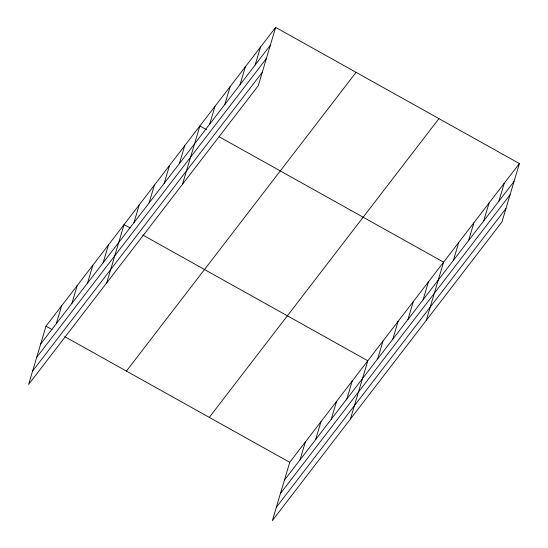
<?xml version="1.0" encoding="UTF-8"?>
<svg xmlns="http://www.w3.org/2000/svg" width="548" height="548" viewBox="0 0 548 548"><rect width="100%" height="100%" fill="white"/><g stroke="black" fill="none" stroke-linecap="round" stroke-linejoin="round"><path stroke-width="0.82" d="M275.644 27.4L45.998 326.149L28.619 384.436L258.272 85.687L275.644 27.4L519.381 163.564L502.002 221.851L272.356 520.6L289.728 462.313L519.381 163.564M56.28 323.717L61.609 305.832M71.898 303.407L77.227 285.522M87.516 283.09L92.845 265.205M103.127 262.773L108.463 244.888M106.702 282.857L124.074 224.577L130.034 227.906M133.904 222.741L139.233 204.856M149.056 203.02L154.392 185.142M164.215 183.306L169.544 165.421M179.374 163.592L184.703 145.706M182.484 184.272L199.862 125.985L206.562 129.732M209.685 124.156L215.015 106.271M224.844 104.435L230.174 86.55M239.997 84.721L245.333 66.835M255.156 65L260.485 47.114M300.016 459.882L305.346 442.003M315.634 439.571L320.964 421.686M331.245 419.254L336.582 401.369M346.863 398.937L352.193 381.052M350.432 419.028L367.811 360.742L142.692 234.976M377.634 358.906L382.97 341.02M392.793 339.191L398.122 321.306M407.952 319.47L413.281 301.585M423.104 299.756L428.44 281.871M426.221 320.436L443.592 262.149L219.227 136.808M453.422 260.321L458.751 242.435M468.581 240.599L473.91 222.714M483.733 220.885L489.063 203M498.892 201.164L504.222 183.285M40.662 344.034L270.315 45.285M36.689 357.365L266.342 58.615M32.592 371.106L262.245 72.35M126.43 371.085L356.077 72.336M209.295 417.377L438.948 118.628M284.398 480.199L514.051 181.45M280.425 493.529L510.072 194.78M276.329 507.27L505.975 208.514M45.998 326.149L51.957 329.478M64.616 336.554L289.728 462.313"/></g></svg>
